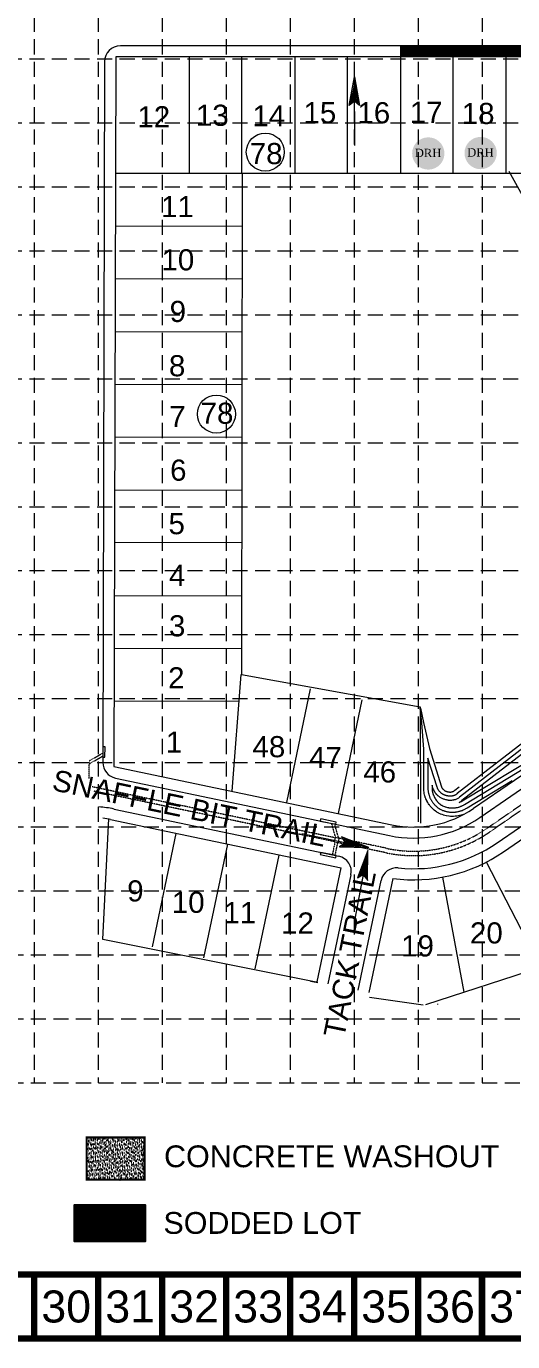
# Model space of a CAD drawing. Extents: x 33353 to 37237, y 80141 to 82571.
# Drawn here: x 35166 to 35627, y 80141 to 81387 of the extents above; entities that cross this region are included whole.
import ezdxf
from ezdxf.enums import TextEntityAlignment as Align

# ---------------------------------------------------------------- set-up
doc = ezdxf.new("R2010")
doc.units = 0
doc.header["$MEASUREMENT"] = 0
doc.linetypes.add('HIDDEN', pattern=[0.375, 0.25, -0.125])
doc.layers.get('0').update_dxf_attribs({"lineweight": 0})
for name, color, linetype, lineweight in [('10', 7, 'Continuous', 0), ('3', 7, 'Continuous', 0), ('EROSION BLANKET', 84, 'Continuous', 0), ('LAYO-10', 7, 'Continuous', 0), ('LAYO-13', 7, 'Continuous', 0), ('LAYO-32', 7, 'Continuous', 0), ('LAYO-33', 7, 'Continuous', 0), ('LAYO-49', 7, 'Continuous', 0), ('LAYO-50', 7, 'Continuous', 0), ('LAYO-55', 7, 'Continuous', 0), ('LAYOSHD-27', 7, 'Continuous', 0), ('TOPOSHD-27', 7, 'Continuous', 0), ('TOPOSHD-33', 7, 'Continuous', 0), ('TOPOSHD-43', 7, 'Continuous', 0), ('TOPOSHD-6', 7, 'Continuous', 0)]:
    doc.layers.add(name, color=color, linetype=linetype, lineweight=lineweight)
for name, color, linetype in [('BASE', 7, 'Continuous'), ('GRID', 254, 'HIDDEN'), ('LEGEND', 7, 'Continuous')]:
    doc.layers.add(name, color=color, linetype=linetype)
doc.styles.add('DRHorton', font='dutcheb.ttf')
doc.styles.add("L200'", font='ARIAL.TTF', dxfattribs={"height": 0.001969})
doc.styles.get("Standard").update_dxf_attribs({"font": 'ARIAL.TTF'})

msp = doc.modelspace()

# ---------------------------------------------------------------- hatches: boundary and pattern name
h = msp.add_hatch(color=1)
h.paths.add_polyline_path([(35562.2, 81266.7, 1), (35531.6, 81266.7, 1)])
h.paths.add_polyline_path([(35533.1, 81260.4), (35560.4, 81260.4), (35560.4, 81273.9), (35533.1, 81273.9)], flags=24)
h = msp.add_hatch(color=1)
h.paths.add_polyline_path([(35611.8, 81267.1, 1), (35581.2, 81267.1, 1)])
h.paths.add_polyline_path([(35582.7, 81260.8), (35610, 81260.8), (35610, 81274.3), (35582.7, 81274.3)], flags=24)
at = {"layer": 'BASE'}
h = msp.add_hatch(dxfattribs=at)
h.set_pattern_fill('AR-SAND', color=30, scale=1.598239, style=0)
h.set_pattern_definition([(37.5, (36575.832, 80174.8875), (-0.1006784, 3.079525), [0, -2.4293233, 0, -2.7170063, 0, -2.5971384]), (7.5, (36575.832, 80174.8875), (2.828526, 4.510464), [0, -1.310556, 0, -2.1895874, 0, -0.8390755]), (327.5, (36573.8662, 80174.8875), (4.977143, 0.0090445), [0, -0.7991195, 0, -2.87683, 0, -3.7558616]), (317.5, (36573.8662, 80174.8875), (4.804509, 1.402735), [0, -0.3995597, 0, -1.885922, 0, -2.1576226])])
h.paths.add_polyline_path([(35278.1, 80294.8), (35278.1, 80334.7), (35223.4, 80334.7), (35223.4, 80294.8)])
at = {"layer": 'LEGEND'}
h = msp.add_hatch(dxfattribs=at)
h.set_pattern_fill('ANSI31', color=2, scale=159.638836, style=0)
h.set_pattern_definition([(45, (35130.475, 80152.4), (-14.1102, 14.1102), [])])
h.paths.add_polyline_path([(35211.4, 80270.7), (35211.4, 80268.7), (35211.4, 80236.7), (35278.9, 80236.7), (35278.9, 80270.7)])
h = msp.add_hatch(dxfattribs=at)
h.set_pattern_fill('ANSI31', color=2, scale=7.981942, style=0)
h.set_pattern_definition([(45, (35130.4746, 80152.4008), (-0.7055106, 0.7055106), [])])
h.paths.add_polyline_path([(35211.4, 80270.7), (35211.4, 80268.7), (35211.4, 80236.7), (35278.9, 80236.7), (35278.9, 80270.7)])

# ---------------------------------------------------------------- linework, layer by layer
at = {"linetype": 'Continuous', "lineweight": 0}
for p, q in [((35370.5, 81248.2), (35369.9, 80773.4)), ((35369.9, 80773.4), (35539.3, 80742.6)), ((35539.3, 80742.6), (35539.6, 80632.4)), ((35238.5, 80522.4), (35244.2, 80636.8)), ((35442.4, 80481.5), (35238.5, 80522.4)), ((35435.3, 80482.7), (35442.4, 80481.5)), ((35542.2, 80460.2), (35491.1, 80467.3))]:
    msp.add_line(p, q, dxfattribs=at)
at = {"layer": '3', "color": 7, "linetype": 'Continuous', "lineweight": 0}
for p, q in [((35472.1, 81312), (35477.1, 81339.2)), ((35477.2, 81274.3), (35477.1, 81339.2)), ((35477.1, 81339.2), (35481.7, 81312)), ((35477.3, 81334.6), (35473.3, 81314.4)), ((35477.3, 81330.6), (35474.5, 81317)), ((35477.3, 81327), (35475.3, 81319.2)), ((35477.3, 81324.2), (35476.5, 81321.4)), ((35480.7, 81314.2), (35477.3, 81334.6)), ((35479.7, 81316.6), (35477.3, 81330.6)), ((35478.9, 81319), (35477.3, 81327)), ((35478.1, 81320.2), (35477.3, 81324.2)), ((35472.1, 81312), (35476.9, 81318.2)), ((35476.9, 81316.4), (35472.1, 81312)), ((35473.3, 81314.4), (35476.9, 81319.2)), ((35474.5, 81317), (35476.9, 81320)), ((35475.3, 81319.2), (35476.9, 81321)), ((35476.5, 81321.4), (35477.3, 81321.4)), ((35476.9, 81321), (35478.1, 81320.2)), ((35476.9, 81320), (35478.9, 81319)), ((35476.9, 81319.2), (35479.7, 81316.6)), ((35476.9, 81318.2), (35480.7, 81314.2)), ((35481.7, 81312), (35476.9, 81316.4)), ((35623.2, 81250.1), (35654.5, 81193.3)), ((35427, 80622.7), (35490.5, 80609.4)), ((35464.8, 80619.5), (35468.1, 80613.8)), ((35490.5, 80609.4), (35464.8, 80619.5)), ((35466.7, 80618), (35486, 80610.5)), ((35469.9, 80613.5), (35466.7, 80618)), ((35468.9, 80616.5), (35482.1, 80611.3)), ((35470.9, 80613.3), (35468.9, 80616.5)), ((35471.1, 80615.3), (35478.6, 80612.1)), ((35471.6, 80613.1), (35471.1, 80615.3)), ((35472.1, 80614.2), (35475.8, 80612.6)), ((35472.6, 80612.9), (35472.1, 80614.2)), ((35468.1, 80613.8), (35462.8, 80610.1)), ((35462.8, 80610.1), (35469.9, 80613.5)), ((35462.8, 80610.1), (35490.5, 80609.4)), ((35465.4, 80610.7), (35470.9, 80613.3)), ((35486, 80610.5), (35465.4, 80610.7)), ((35468.2, 80611.4), (35471.6, 80613.1)), ((35482.1, 80611.3), (35468.2, 80611.4)), ((35470.5, 80611.7), (35472.6, 80612.9)), ((35478.6, 80612.1), (35470.5, 80611.7)), ((35472.9, 80612.4), (35473.1, 80613.2)), ((35475.8, 80612.6), (35472.9, 80612.4)), ((35477.5, 80542), (35489.7, 80605.7)), ((35489.6, 80606.6), (35479.9, 80580.8)), ((35489.4, 80579), (35489.6, 80606.6)), ((35481.5, 80581.9), (35488.6, 80601.3)), ((35482.9, 80584), (35487.9, 80597.3)), ((35484.1, 80586.2), (35487.2, 80593.8)), ((35485.2, 80587.3), (35486.7, 80591)), ((35486.7, 80591), (35487, 80588.1)), ((35487.2, 80593.8), (35487.7, 80585.8)), ((35487.9, 80597.3), (35488.1, 80583.4)), ((35488.6, 80601.3), (35488.8, 80580.7)), ((35479.9, 80580.8), (35485.5, 80584.2)), ((35486, 80585.1), (35481.5, 80581.9)), ((35486.1, 80586.1), (35482.9, 80584)), ((35486.3, 80586.8), (35484.1, 80586.2)), ((35486.5, 80587.8), (35485.2, 80587.3)), ((35485.6, 80583.3), (35489.5, 80578.1)), ((35489.5, 80578.1), (35486, 80585.1)), ((35488.8, 80580.7), (35486.1, 80586.1)), ((35487, 80588.1), (35486.2, 80588.3)), ((35488.1, 80583.4), (35486.3, 80586.8)), ((35487.7, 80585.8), (35486.5, 80587.8))]:
    msp.add_line(p, q, dxfattribs=at)
at = {"layer": 'BASE', "const_width": 6.06}
for points in [[(33355.7, 80144.4), (37234, 80144.4), (37234, 82568.3), (33355.7, 82568.3)], [(33416.3, 80205), (37173.4, 80205), (37173.4, 82507.7), (33416.3, 82507.7)]]:
    msp.add_lwpolyline(points, close=True, dxfattribs=at)
at = {"layer": 'BASE', "color": 30, "const_width": 2}
msp.add_lwpolyline([(35223.4, 80294.8), (35278.1, 80294.8), (35278.1, 80334.7), (35223.4, 80334.7)], close=True, dxfattribs=at)
at = {"layer": 'BASE', "const_width": 6.06}
for points in [[(35173.6, 80144.4), (35173.6, 80205)], [(35234.2, 80144.4), (35234.2, 80205)], [(35294.8, 80144.4), (35294.8, 80205)], [(35355.4, 80144.4), (35355.4, 80205)], [(35416, 80144.4), (35416, 80205)], [(35476.6, 80144.4), (35476.6, 80205)], [(35537.2, 80144.4), (35537.2, 80205)], [(35597.8, 80144.4), (35597.8, 80205)]]:
    msp.add_lwpolyline(points, dxfattribs=at)
at = {"layer": 'EROSION BLANKET', "linetype": 'Continuous', "lineweight": 0}
msp.add_line((35787.4, 81363.7), (35520.4, 81363.7), dxfattribs=at)
at = {"layer": 'EROSION BLANKET', "linetype": 'Continuous', "lineweight": 0, "const_width": 10, "flags": 128}
msp.add_lwpolyline([(35520.1, 81363.7), (35787.9, 81363.1), (35792.1, 81363.4), (35794.4, 81361.4), (35802, 81357.7), (35807.1, 81355.2), (35814.7, 81353.6), (35824, 81353.2), (35830.7, 81354.2), (35838.6, 81356.6), (35846.1, 81360.8), (35851.5, 81365), (35856.1, 81369.7), (35860.5, 81376.3), (35864.1, 81382.7), (35864.5, 81385.7)], dxfattribs=at)
at = {"layer": 'GRID', "linetype": 'HIDDEN', "lineweight": 15, "ltscale": 57}
for p, q in [((35173.6, 82507.7), (35173.6, 80386.5)), ((35234.2, 82507.7), (35234.2, 80386.5)), ((35294.8, 82507.7), (35294.8, 80386.5)), ((35355.4, 82507.7), (35355.4, 80386.5)), ((35416, 82507.7), (35416, 80386.5)), ((35476.6, 82507.7), (35476.6, 80386.5)), ((35537.2, 82507.7), (35537.2, 80386.5)), ((35597.8, 82507.7), (35597.8, 80386.5)), ((33416.3, 81356.4), (37173.4, 81356.4)), ((33416.3, 81295.8), (37173.4, 81295.8)), ((33416.3, 81235.2), (37173.4, 81235.2)), ((33416.3, 81174.6), (37173.4, 81174.6)), ((33416.3, 81114), (37173.4, 81114)), ((33416.3, 81053.4), (37173.4, 81053.4)), ((33416.3, 80992.8), (37173.4, 80992.8)), ((33416.3, 80932.2), (37173.4, 80932.2)), ((33416.3, 80871.6), (37173.4, 80871.6)), ((33416.3, 80811), (37173.4, 80811)), ((33416.3, 80750.4), (37173.4, 80750.4)), ((33416.3, 80689.8), (37173.4, 80689.8)), ((33417.7, 80628.9), (37174.7, 80628.9)), ((33417.7, 80568.3), (37174.7, 80568.3)), ((33417.7, 80507.7), (37174.7, 80507.7)), ((33417.7, 80447.1), (37174.7, 80447.1)), ((33417.7, 80386.5), (37174.7, 80386.5))]:
    msp.add_line(p, q, dxfattribs=at)
at = {"layer": 'LAYO-13', "color": 7, "linetype": 'Continuous', "lineweight": 0}
msp.add_circle((35392.5, 81268), 18, dxfattribs=at)
at = {"layer": 'LAYO-32', "color": 7, "linetype": 'Continuous', "lineweight": 0}
for p, q in [((35390.4, 81358.2), (35370.4, 81358.2)), ((35791.4, 81358.2), (35390.4, 81358.2))]:
    msp.add_line(p, q, dxfattribs=at)
at = {"layer": 'LAYO-33', "color": 7, "linetype": 'Continuous', "lineweight": 0}
for p, q in [((35370.2, 81248.2), (35370.4, 81358.2)), ((35420.5, 81358.2), (35420.5, 81248.2)), ((35470.5, 81248.2), (35470.5, 81358.2)), ((35520.5, 81358.2), (35520.5, 81248.2)), ((35570.5, 81248.2), (35570.5, 81358.2)), ((35620.5, 81358.2), (35620.5, 81248.2)), ((35370.2, 81248.2), (35896.4, 81248.2))]:
    msp.add_line(p, q, dxfattribs=at)
at = {"layer": 'LAYO-49', "color": 7, "linetype": 'Continuous', "lineweight": 0}
for p, q in [((35250.8, 81358.2), (35249.1, 80686)), ((35370.4, 81358.2), (35250.8, 81358.2)), ((35589.7, 80646.5), (35736.9, 80747.8)), ((35618.1, 80605.3), (35765.2, 80706.6)), ((35249.1, 80686), (35512.5, 80631)), ((35246, 80635.8), (35464.3, 80590)), ((35441.8, 80482.3), (35464.3, 80590))]:
    msp.add_line(p, q, dxfattribs=at)
for centre, radius, start, end in [((35533, 80728.8), 100, 258.1539, 304.5578), ((35225.5, 80537.9), 100, 78.1539, 82.4948), ((35533, 80728.8), 150, 262.4715, 304.5578)]:
    msp.add_arc(centre, radius, start, end, dxfattribs=at)
at = {"layer": 'LAYO-50', "color": 7, "linetype": 'Continuous', "lineweight": 0}
for p, q in [((35320.4, 81358.2), (35320.4, 81248.2)), ((35250.5, 81248.2), (35370.2, 81248.2)), ((35250.4, 81198.2), (35370.3, 81197.9)), ((35250.3, 81148.2), (35370.2, 81147.9)), ((35250.1, 81098.2), (35370.2, 81097.9)), ((35250, 81048.2), (35370.1, 81047.9)), ((35249.9, 80998.2), (35370, 80997.9)), ((35249.8, 80948.2), (35369.9, 80947.9)), ((35369.9, 80897.9), (35249.6, 80898.2)), ((35249.5, 80848.2), (35369.8, 80847.9)), ((35249.4, 80798.2), (35369.7, 80797.9)), ((35361.1, 80662.7), (35369.7, 80773.3)), ((35435.1, 80759.6), (35412.5, 80651.9)), ((35249.3, 80748.2), (35367.7, 80747.9)), ((35484, 80749.3), (35461.4, 80641.7)), ((35307.7, 80622.8), (35285.2, 80515.2)), ((35356.7, 80612.6), (35334.1, 80504.9)), ((35383, 80494.6), (35405.6, 80602.3)), ((35653.5, 80496.1), (35602, 80595.6)), ((35513.4, 80580.1), (35490.7, 80472.1)), ((35560.4, 80581.4), (35580.6, 80472.5)), ((35544.5, 80460.8), (35653.5, 80496.1))]:
    msp.add_line(p, q, dxfattribs=at)
at = {"layer": 'LAYO-55', "color": 7, "linetype": 'Continuous', "lineweight": 0}
msp.add_circle((35346.2, 81019.9), 18, dxfattribs=at)
at = {"layer": 'LAYOSHD-27', "color": 7, "linetype": 'Continuous', "lineweight": 0}
msp.add_line((35788.4, 81368.7), (35370.4, 81368.7), dxfattribs=at)
at = {"layer": 'LEGEND', "color": 2}
msp.add_lwpolyline([(35211.4, 80268.7), (35211.4, 80236.7), (35278.9, 80236.7), (35278.9, 80270.7), (35211.4, 80270.7)], close=True, dxfattribs=at)
at = {"layer": 'TOPOSHD-27', "color": 7, "linetype": 'Continuous', "lineweight": 0}
for p, q in [((35370.4, 81368.7), (35255.3, 81368.7)), ((35240.3, 81353.7), (35238.6, 80689.9)), ((35595.7, 80637.8), (35742.8, 80739.2)), ((35612.1, 80613.9), (35759.3, 80715.3)), ((35250.5, 80675.2), (35510.3, 80620.7)), ((35249.3, 80645.8), (35462.1, 80601.2)), ((35452, 80480.2), (35473.7, 80583.4)), ((35480.4, 80474.2), (35502.2, 80578.3))]:
    msp.add_line(p, q, dxfattribs=at)
for centre, radius, start, end in [((35255.3, 81353.7), 15, 90, 179.8581), ((35253.6, 80689.9), 15, 179.8581, 258.1539), ((35226.7, 80538.2), 110, 78.1539, 85.7497), ((35533, 80728.8), 110.5, 258.1539, 304.5578), ((35533, 80728.8), 139.5, 264.0208, 304.5578), ((35459, 80586.5), 15, 348.1539, 78.1539), ((35516.9, 80575.2), 15, 84.0208, 168.1539)]:
    msp.add_arc(centre, radius, start, end, dxfattribs=at)
at = {"layer": 'TOPOSHD-33', "color": 7, "linetype": 'HIDDEN', "lineweight": 0}
for p, q in [((35762.6, 80737.8), (35602.7, 80627.6)), ((35765, 80734.3), (35605.1, 80624.1)), ((35225.8, 80691.5), (35238.6, 80698.8)), ((35225.8, 80688.6), (35238.6, 80696)), ((35225.8, 80674.7), (35225.8, 80688.6)), ((35458.6, 80618.6), (35228.4, 80666.9)), ((35457.8, 80615), (35229.8, 80662.8)), ((35459.2, 80618.6), (35455.4, 80632.2)), ((35462, 80618.1), (35458.2, 80631.6)), ((35458.5, 80614.7), (35456, 80602.5)), ((35461, 80614.2), (35458.4, 80601.9)), ((35507.8, 80608.6), (35462.6, 80618.1)), ((35506.9, 80604.4), (35461.7, 80613.9))]:
    msp.add_line(p, q, dxfattribs=at)
for radius in [122.9, 127.1]:
    msp.add_arc((35533, 80728.8), radius, 258.1539, 304.5578, dxfattribs=at)
at = {"layer": 'TOPOSHD-43', "color": 7, "linetype": 'Continuous', "lineweight": 0}
for p, q in [((35238.7, 80704.9), (35238.6, 80694.9)), ((35240.7, 80704.9), (35238.7, 80704.9)), ((35240.6, 80694.9), (35240.7, 80704.9)), ((35238.6, 80694.9), (35240.6, 80694.9)), ((35445, 80636.4), (35444.6, 80634.5)), ((35444.6, 80634.5), (35459.3, 80631.4)), ((35459.7, 80633.4), (35445, 80636.4)), ((35459.3, 80631.4), (35459.7, 80633.4)), ((35458.6, 80618.8), (35457.8, 80614.8)), ((35457.8, 80614.8), (35461.7, 80614)), ((35462.5, 80617.9), (35458.6, 80618.8)), ((35461.7, 80614), (35462.5, 80617.9)), ((35445, 80604.8), (35444.6, 80602.8)), ((35444.6, 80602.8), (35459.2, 80599.7)), ((35459.6, 80601.7), (35445, 80604.8)), ((35459.2, 80599.7), (35459.6, 80601.7))]:
    msp.add_line(p, q, dxfattribs=at)
at = {"layer": 'TOPOSHD-6', "color": 43, "linetype": 'Continuous', "lineweight": 0}
for p, q in [((35734, 80779.3), (35576.6, 80657.1)), ((35736.3, 80776.1), (35578.8, 80653.8)), ((35579, 80653.5), (35749.4, 80756.9)), ((35539.2, 80741.9), (35539.2, 80742.1)), ((35539.2, 80742.1), (35539.3, 80741.9)), ((35539.3, 80741.3), (35539.2, 80741.9)), ((35539.2, 80741.9), (35539.2, 80741.9)), ((35539.3, 80741.9), (35539.3, 80741.9)), ((35539.3, 80741.9), (35539.4, 80741.3)), ((35540.7, 80727.5), (35539.3, 80741.3)), ((35539.4, 80741.3), (35539.4, 80741.3)), ((35539.4, 80741.3), (35542.3, 80727.7)), ((35681.1, 80743.3), (35574.3, 80660.4)), ((35542.6, 80702.5), (35540.7, 80727.5)), ((35542.3, 80727.7), (35547.9, 80703.3)), ((35581.3, 80650.2), (35698, 80721)), ((35542.6, 80664.4), (35542.6, 80702.5)), ((35547.9, 80703.3), (35559.3, 80667)), ((35555.3, 80666.4), (35546.6, 80694.1)), ((35546.6, 80694.1), (35546.6, 80665)), ((35542.6, 80664.2), (35542.6, 80664.4)), ((35542.7, 80663.2), (35542.6, 80664.2)), ((35546.6, 80665), (35546.6, 80664.4)), ((35546.6, 80664.4), (35546.6, 80664)), ((35551.3, 80665.8), (35550.5, 80668.4)), ((35550.5, 80668.4), (35550.5, 80665.7)), ((35550.5, 80665.7), (35550.5, 80665)), ((35550.5, 80665), (35550.5, 80664.8)), ((35550.5, 80664.8), (35550.6, 80664.5)), ((35550.6, 80664.5), (35550.6, 80663.9)), ((35551.6, 80665.2), (35551.3, 80665.8)), ((35551.6, 80665), (35551.6, 80665.2)), ((35551.8, 80664.4), (35551.6, 80665)), ((35551.9, 80664.2), (35551.8, 80664.4)), ((35552.1, 80663.9), (35551.9, 80664.2)), ((35555.5, 80665.9), (35555.3, 80666.4)), ((35555.7, 80665.4), (35555.5, 80665.9)), ((35555.7, 80665.3), (35555.7, 80665.4)), ((35555.9, 80664.9), (35555.7, 80665.3)), ((35556, 80664.7), (35555.9, 80664.9)), ((35556.3, 80664.3), (35556, 80664.7)), ((35556.3, 80664.2), (35556.3, 80664.3)), ((35556.6, 80663.8), (35556.3, 80664.2)), ((35559.3, 80667), (35559.3, 80666.9)), ((35559.3, 80666.9), (35559.3, 80666.8)), ((35559.3, 80666.8), (35559.5, 80666.5)), ((35559.5, 80666.5), (35559.5, 80666.4)), ((35559.5, 80666.4), (35559.7, 80666.1)), ((35559.7, 80666.1), (35559.8, 80666)), ((35559.8, 80666), (35560, 80665.7)), ((35560, 80665.7), (35560, 80665.6)), ((35560, 80665.6), (35560.2, 80665.3)), ((35560.2, 80665.3), (35560.3, 80665.2)), ((35560.3, 80665.2), (35560.3, 80665.2)), ((35560.3, 80665.2), (35560.6, 80664.9)), ((35560.6, 80664.9), (35560.6, 80664.8)), ((35560.6, 80664.8), (35560.9, 80664.6)), ((35560.9, 80664.6), (35560.9, 80664.5)), ((35560.9, 80664.5), (35561.2, 80664.3)), ((35561.2, 80664.3), (35561.2, 80664.2)), ((35561.2, 80664.2), (35561.5, 80664)), ((35561.5, 80664), (35561.6, 80663.9)), ((35572, 80663.6), (35576.3, 80667)), ((35583.6, 80646.9), (35626.4, 80672.9)), ((35542.7, 80663), (35542.7, 80663.2)), ((35542.9, 80661.9), (35542.7, 80663)), ((35542.9, 80661.7), (35542.9, 80661.9)), ((35543.1, 80660.6), (35542.9, 80661.7)), ((35543.1, 80660.4), (35543.1, 80660.6)), ((35543.4, 80659.3), (35543.1, 80660.4)), ((35543.4, 80659.2), (35543.4, 80659.3)), ((35543.7, 80658.1), (35543.4, 80659.2)), ((35543.8, 80657.9), (35543.7, 80658.1)), ((35544.1, 80656.8), (35543.8, 80657.9)), ((35544.2, 80656.7), (35544.1, 80656.8)), ((35544.6, 80655.6), (35544.2, 80656.7)), ((35544.6, 80655.5), (35544.6, 80655.6)), ((35545.1, 80654.4), (35544.6, 80655.5)), ((35545.2, 80654.2), (35545.1, 80654.4)), ((35545.7, 80653.2), (35545.2, 80654.2)), ((35545.8, 80653.1), (35545.7, 80653.2)), ((35546.4, 80652), (35545.8, 80653.1)), ((35546.4, 80651.9), (35546.4, 80652)), ((35547.1, 80650.9), (35546.4, 80651.9)), ((35546.6, 80664), (35546.7, 80663.3)), ((35546.7, 80663.3), (35546.7, 80662.9)), ((35546.7, 80662.9), (35546.8, 80662.2)), ((35546.8, 80662.2), (35546.9, 80661.8)), ((35546.9, 80661.8), (35547, 80661.2)), ((35547, 80661.2), (35547.1, 80660.7)), ((35547.1, 80660.7), (35547.3, 80660.1)), ((35547.3, 80660.1), (35547.4, 80659.6)), ((35547.4, 80659.6), (35547.6, 80659)), ((35547.6, 80659), (35547.7, 80658.5)), ((35547.7, 80658.5), (35547.9, 80658)), ((35547.9, 80658), (35548.1, 80657.5)), ((35548.1, 80657.5), (35548.3, 80656.9)), ((35548.3, 80656.9), (35548.5, 80656.4)), ((35548.5, 80656.4), (35548.8, 80655.9)), ((35548.8, 80655.9), (35549, 80655.4)), ((35549, 80655.4), (35549.3, 80654.9)), ((35549.3, 80654.9), (35549.6, 80654.4)), ((35549.6, 80654.4), (35549.9, 80653.9)), ((35549.9, 80653.9), (35550.2, 80653.4)), ((35550.2, 80653.4), (35550.5, 80652.9)), ((35550.5, 80652.9), (35550.8, 80652.4)), ((35550.6, 80663.9), (35550.7, 80663.5)), ((35550.7, 80663.5), (35550.7, 80662.9)), ((35550.7, 80662.9), (35550.8, 80662.5)), ((35550.8, 80662.5), (35550.9, 80662)), ((35550.8, 80652.4), (35551.1, 80652)), ((35550.9, 80662), (35551, 80661.6)), ((35551, 80661.6), (35551.1, 80661.1)), ((35551.1, 80661.1), (35551.3, 80660.6)), ((35551.1, 80652), (35551.5, 80651.5)), ((35551.3, 80660.6), (35551.3, 80660.2)), ((35551.3, 80660.2), (35551.4, 80659.9)), ((35551.4, 80659.9), (35551.6, 80659.4)), ((35551.6, 80659.4), (35551.7, 80659.1)), ((35551.7, 80659.1), (35552, 80658.5)), ((35552, 80658.5), (35552.1, 80658.3)), ((35552.3, 80663.4), (35552.1, 80663.9)), ((35552.1, 80658.3), (35552.4, 80657.6)), ((35552.5, 80663.1), (35552.3, 80663.4)), ((35552.4, 80657.6), (35552.8, 80656.9)), ((35552.7, 80662.7), (35552.5, 80663.1)), ((35552.9, 80662.3), (35552.7, 80662.7)), ((35552.8, 80656.9), (35552.8, 80656.8)), ((35552.8, 80656.8), (35552.9, 80656.7)), ((35553.1, 80662), (35552.9, 80662.3)), ((35552.9, 80656.7), (35553.3, 80655.9)), ((35553.3, 80661.6), (35553.1, 80662)), ((35553.5, 80661.3), (35553.3, 80661.6)), ((35553.3, 80655.9), (35553.8, 80655.1)), ((35553.7, 80661), (35553.5, 80661.3)), ((35554, 80660.6), (35553.7, 80661)), ((35553.8, 80655.1), (35553.8, 80655.1)), ((35553.8, 80655.1), (35554.4, 80654.3)), ((35554.4, 80660.2), (35554, 80660.6)), ((35554.5, 80660), (35554.4, 80660.2)), ((35554.4, 80654.3), (35554.4, 80654.3)), ((35554.4, 80654.3), (35555, 80653.6)), ((35554.9, 80659.5), (35554.5, 80660)), ((35555.1, 80659.4), (35554.9, 80659.5)), ((35555, 80653.6), (35555.1, 80653.3)), ((35555.2, 80659.3), (35555.1, 80659.4)), ((35555.1, 80653.3), (35555.2, 80653.3)), ((35555.6, 80658.8), (35555.2, 80659.3)), ((35555.2, 80653.3), (35555.6, 80652.8)), ((35556.2, 80658.3), (35555.6, 80658.8)), ((35555.6, 80652.8), (35555.6, 80652.8)), ((35555.6, 80652.8), (35555.6, 80652.8)), ((35555.6, 80652.8), (35556.3, 80652.1)), ((35556.7, 80657.8), (35556.2, 80658.3)), ((35556.2, 80658.3), (35556.2, 80658.3)), ((35556.2, 80658.3), (35556.2, 80658.3)), ((35556.3, 80652.1), (35556.3, 80652.1)), ((35556.3, 80652.1), (35557, 80651.4)), ((35556.7, 80663.6), (35556.6, 80663.8)), ((35556.9, 80663.2), (35556.7, 80663.6)), ((35556.8, 80657.8), (35556.7, 80657.8)), ((35557.4, 80657.3), (35556.8, 80657.8)), ((35557.2, 80662.9), (35556.9, 80663.2)), ((35557.3, 80662.7), (35557.2, 80662.9)), ((35557.6, 80662.4), (35557.3, 80662.7)), ((35558, 80656.9), (35557.4, 80657.3)), ((35557.4, 80657.3), (35557.4, 80657.3)), ((35557.7, 80662.3), (35557.6, 80662.4)), ((35558, 80661.9), (35557.7, 80662.3)), ((35558.1, 80661.8), (35558, 80661.9)), ((35558.2, 80656.8), (35558, 80656.9)), ((35558.4, 80661.5), (35558.1, 80661.8)), ((35558.3, 80656.8), (35558.2, 80656.8)), ((35558.7, 80656.5), (35558.3, 80656.8)), ((35558.6, 80661.4), (35558.4, 80661.5)), ((35558.9, 80661.1), (35558.6, 80661.4)), ((35559.3, 80656.1), (35558.7, 80656.5)), ((35558.7, 80656.5), (35558.7, 80656.5)), ((35559, 80661), (35558.9, 80661.1)), ((35559.3, 80660.7), (35559, 80661)), ((35559.5, 80660.6), (35559.3, 80660.7)), ((35559.4, 80656.1), (35559.3, 80656.1)), ((35560, 80655.8), (35559.4, 80656.1)), ((35559.8, 80660.4), (35559.5, 80660.6)), ((35560, 80660.3), (35559.8, 80660.4)), ((35560.3, 80660), (35560, 80660.3)), ((35560.7, 80655.5), (35560, 80655.8)), ((35560, 80655.8), (35560, 80655.8)), ((35560.4, 80660), (35560.3, 80660)), ((35560.6, 80659.9), (35560.4, 80660)), ((35560.8, 80659.8), (35560.6, 80659.9)), ((35561.3, 80655.3), (35560.7, 80655.5)), ((35560.7, 80655.5), (35560.7, 80655.5)), ((35561, 80659.7), (35560.8, 80659.8)), ((35561.3, 80659.5), (35561, 80659.7)), ((35561.5, 80659.4), (35561.3, 80659.5)), ((35561.4, 80655.3), (35561.3, 80655.3)), ((35562, 80655.1), (35561.4, 80655.3)), ((35561.8, 80659.2), (35561.5, 80659.4)), ((35561.6, 80663.9), (35561.8, 80663.7)), ((35561.8, 80663.7), (35561.9, 80663.7)), ((35561.9, 80659.2), (35561.8, 80659.2)), ((35561.9, 80663.7), (35562.2, 80663.5)), ((35562.2, 80659.1), (35561.9, 80659.2)), ((35562.7, 80654.8), (35562, 80655.1)), ((35562, 80655.1), (35562, 80655.1)), ((35562.2, 80663.5), (35562.2, 80663.4)), ((35562.2, 80663.4), (35562.5, 80663.2)), ((35562.3, 80659), (35562.2, 80659.1)), ((35562.7, 80658.9), (35562.3, 80659)), ((35562.5, 80663.2), (35562.6, 80663.2)), ((35562.6, 80663.2), (35562.6, 80663.2)), ((35562.6, 80663.2), (35562.9, 80663)), ((35562.9, 80658.9), (35562.7, 80658.9)), ((35563.4, 80654.6), (35562.7, 80654.8)), ((35562.7, 80654.8), (35562.7, 80654.8)), ((35562.9, 80663), (35562.9, 80663)), ((35562.9, 80663), (35563.2, 80662.9)), ((35563.2, 80658.7), (35562.9, 80658.9)), ((35563.2, 80662.9), (35563.3, 80662.8)), ((35563.4, 80658.7), (35563.2, 80658.7)), ((35563.3, 80662.8), (35563.6, 80662.7)), ((35563.7, 80658.6), (35563.4, 80658.7)), ((35563.5, 80654.6), (35563.4, 80654.6)), ((35563.4, 80654.6), (35563.4, 80654.6)), ((35564.1, 80654.4), (35563.5, 80654.6)), ((35563.6, 80662.7), (35563.7, 80662.7)), ((35563.7, 80662.7), (35563.8, 80662.6)), ((35563.9, 80658.5), (35563.7, 80658.6)), ((35563.8, 80662.6), (35563.8, 80662.6)), ((35563.8, 80662.6), (35564, 80662.5)), ((35564.3, 80658.4), (35563.9, 80658.5)), ((35564, 80662.5), (35564.1, 80662.5)), ((35564.1, 80662.5), (35564.4, 80662.4)), ((35564.2, 80654.4), (35564.1, 80654.4)), ((35564.8, 80654.2), (35564.2, 80654.4)), ((35564.4, 80658.4), (35564.3, 80658.4)), ((35564.4, 80662.4), (35564.4, 80662.4)), ((35564.4, 80662.4), (35564.7, 80662.3)), ((35564.8, 80658.3), (35564.4, 80658.4)), ((35564.7, 80662.3), (35564.8, 80662.3)), ((35564.8, 80662.3), (35565.1, 80662.3)), ((35565.1, 80658.3), (35564.8, 80658.3)), ((35564.9, 80654.2), (35564.8, 80654.2)), ((35565.5, 80654.1), (35564.9, 80654.2)), ((35565.1, 80662.3), (35565.2, 80662.2)), ((35565.3, 80658.2), (35565.1, 80658.3)), ((35565.2, 80662.2), (35565.5, 80662.2)), ((35565.6, 80658.1), (35565.3, 80658.2)), ((35565.5, 80662.2), (35566.1, 80662.1)), ((35565.6, 80654.1), (35565.5, 80654.1)), ((35565.8, 80658.1), (35565.6, 80658.1)), ((35566.2, 80654), (35565.6, 80654.1)), ((35566.1, 80658), (35565.8, 80658.1)), ((35566.1, 80662.1), (35566.1, 80662.1)), ((35566.1, 80662.1), (35566.4, 80662)), ((35566.3, 80658), (35566.1, 80658)), ((35566.3, 80654), (35566.2, 80654)), ((35566.6, 80658), (35566.3, 80658)), ((35566.9, 80654), (35566.3, 80654)), ((35566.4, 80662), (35566.4, 80662)), ((35566.4, 80662), (35566.7, 80662)), ((35566.8, 80658), (35566.6, 80658)), ((35566.7, 80662), (35566.7, 80662)), ((35566.7, 80662), (35567, 80661.9)), ((35567.2, 80657.9), (35566.8, 80658)), ((35567, 80654), (35566.9, 80654)), ((35567, 80661.9), (35567.1, 80661.9)), ((35567.6, 80654), (35567, 80654)), ((35567.1, 80661.9), (35567.3, 80661.9)), ((35567.3, 80657.9), (35567.2, 80657.9)), ((35567.3, 80661.9), (35567.4, 80661.9)), ((35567.7, 80657.9), (35567.3, 80657.9)), ((35567.4, 80661.9), (35567.7, 80661.9)), ((35567.7, 80654), (35567.6, 80654)), ((35567.7, 80661.9), (35567.7, 80661.9)), ((35567.7, 80661.9), (35568, 80661.9)), ((35567.8, 80657.9), (35567.7, 80657.9)), ((35568.3, 80654), (35567.7, 80654)), ((35568.2, 80657.9), (35567.8, 80657.9)), ((35568, 80661.9), (35568, 80661.9)), ((35568, 80661.9), (35568.3, 80661.9)), ((35568.3, 80658), (35568.2, 80657.9)), ((35568.3, 80661.9), (35568.6, 80662)), ((35568.3, 80661.9), (35568.3, 80661.9)), ((35568.7, 80658), (35568.3, 80658)), ((35568.4, 80654), (35568.3, 80654)), ((35569, 80654), (35568.4, 80654)), ((35568.6, 80662), (35568.7, 80662)), ((35568.7, 80662), (35568.9, 80662)), ((35568.8, 80658), (35568.7, 80658)), ((35569.2, 80658), (35568.8, 80658)), ((35568.9, 80662), (35569, 80662)), ((35569, 80662), (35569.2, 80662.1)), ((35569.7, 80654.1), (35569, 80654)), ((35569, 80654), (35569, 80654)), ((35569.2, 80662.1), (35569.3, 80662.1)), ((35569.3, 80658.1), (35569.2, 80658)), ((35569.3, 80662.1), (35569.5, 80662.2)), ((35569.7, 80658.1), (35569.3, 80658.1)), ((35569.5, 80662.2), (35569.6, 80662.2)), ((35569.6, 80662.2), (35569.8, 80662.3)), ((35569.8, 80658.2), (35569.7, 80658.1)), ((35570.4, 80654.2), (35569.7, 80654.1)), ((35569.7, 80654.1), (35569.7, 80654.1)), ((35569.8, 80662.3), (35569.9, 80662.3)), ((35570.2, 80658.2), (35569.8, 80658.2)), ((35569.9, 80662.3), (35570.1, 80662.4)), ((35570.1, 80662.4), (35570.4, 80662.5)), ((35570.1, 80662.4), (35570.1, 80662.4)), ((35570.3, 80658.3), (35570.2, 80658.2)), ((35570.6, 80658.4), (35570.3, 80658.3)), ((35570.4, 80662.5), (35570.6, 80662.6)), ((35570.4, 80662.5), (35570.4, 80662.5)), ((35571, 80654.3), (35570.4, 80654.2)), ((35570.4, 80654.2), (35570.4, 80654.2)), ((35570.6, 80662.6), (35570.7, 80662.6)), ((35570.8, 80658.4), (35570.6, 80658.4)), ((35570.7, 80662.6), (35570.9, 80662.8)), ((35571.1, 80658.5), (35570.8, 80658.4)), ((35570.9, 80662.8), (35571.2, 80662.9)), ((35570.9, 80662.8), (35570.9, 80662.8)), ((35571.1, 80654.4), (35571, 80654.3)), ((35571.3, 80658.6), (35571.1, 80658.5)), ((35571.7, 80654.5), (35571.1, 80654.4)), ((35571.2, 80662.9), (35571.4, 80663.1)), ((35571.2, 80662.9), (35571.2, 80662.9)), ((35571.6, 80658.7), (35571.3, 80658.6)), ((35571.4, 80663.1), (35571.6, 80663.3)), ((35571.4, 80663.1), (35571.4, 80663.1)), ((35571.6, 80663.3), (35571.8, 80663.5)), ((35571.6, 80663.3), (35571.6, 80663.3)), ((35571.7, 80658.7), (35571.6, 80658.7)), ((35572, 80658.9), (35571.7, 80658.7)), ((35571.8, 80654.5), (35571.7, 80654.5)), ((35571.8, 80663.5), (35572, 80663.6)), ((35572.4, 80654.7), (35571.8, 80654.5)), ((35572.2, 80658.9), (35572, 80658.9)), ((35572.5, 80659.1), (35572.2, 80658.9)), ((35573, 80655), (35572.4, 80654.7)), ((35572.4, 80654.7), (35572.4, 80654.7)), ((35572.6, 80659.2), (35572.5, 80659.1)), ((35572.9, 80659.3), (35572.6, 80659.2)), ((35573, 80659.4), (35572.9, 80659.3)), ((35573.3, 80659.6), (35573, 80659.4)), ((35573.6, 80655.2), (35573, 80655)), ((35573, 80655), (35573, 80655)), ((35573.4, 80659.7), (35573.3, 80659.6)), ((35573.7, 80659.8), (35573.4, 80659.7)), ((35573.7, 80655.3), (35573.6, 80655.2)), ((35573.8, 80659.9), (35573.7, 80659.8)), ((35574.2, 80655.5), (35573.7, 80655.3)), ((35574.1, 80660.1), (35573.8, 80659.9)), ((35574.2, 80660.2), (35574.1, 80660.1)), ((35574.3, 80660.4), (35574.2, 80660.2)), ((35574.3, 80655.6), (35574.2, 80655.5)), ((35574.8, 80655.9), (35574.3, 80655.6)), ((35574.9, 80655.9), (35574.8, 80655.9)), ((35575.4, 80656.2), (35574.9, 80655.9)), ((35575.9, 80656.6), (35575.4, 80656.2)), ((35575.4, 80656.2), (35575.4, 80656.2)), ((35576, 80656.6), (35575.9, 80656.6)), ((35576.5, 80657), (35576, 80656.6)), ((35576.7, 80652.3), (35576.2, 80652.1)), ((35576.2, 80652.1), (35576.7, 80652.3)), ((35576.6, 80657.1), (35576.5, 80657)), ((35576.5, 80657), (35576.5, 80657)), ((35577.4, 80652.8), (35576.7, 80652.3)), ((35576.7, 80652.3), (35577.5, 80652.6)), ((35576.7, 80652.3), (35576.7, 80652.3)), ((35576.7, 80652.3), (35576.7, 80652.3)), ((35578.1, 80653.2), (35577.4, 80652.8)), ((35577.5, 80652.6), (35578.3, 80653)), ((35577.5, 80652.6), (35577.5, 80652.6)), ((35577.5, 80652.6), (35577.5, 80652.6)), ((35578.2, 80653.3), (35578.1, 80653.2)), ((35578.1, 80653.2), (35578.1, 80653.2)), ((35578.8, 80653.8), (35578.2, 80653.3)), ((35578.3, 80653), (35579, 80653.4)), ((35579, 80653.4), (35579, 80653.5)), ((35547.1, 80650.8), (35547.1, 80650.9)), ((35547.8, 80649.8), (35547.1, 80650.8)), ((35547.9, 80649.7), (35547.8, 80649.8)), ((35548.7, 80648.7), (35547.9, 80649.7)), ((35548.8, 80648.6), (35548.7, 80648.7)), ((35548.8, 80648.5), (35548.8, 80648.6)), ((35549.6, 80647.6), (35548.8, 80648.5)), ((35549.6, 80647.5), (35549.6, 80647.6)), ((35549.9, 80647.2), (35549.6, 80647.5)), ((35550.5, 80646.6), (35549.9, 80647.2)), ((35550.6, 80646.5), (35550.5, 80646.6)), ((35551.5, 80645.7), (35550.6, 80646.5)), ((35551.5, 80651.5), (35551.9, 80651.1)), ((35551.6, 80645.6), (35551.5, 80645.7)), ((35552.5, 80644.8), (35551.6, 80645.6)), ((35551.9, 80651.1), (35552, 80650.9)), ((35552, 80650.9), (35552.4, 80650.5)), ((35552.4, 80650.5), (35552.6, 80650.2)), ((35552.6, 80644.7), (35552.5, 80644.8)), ((35552.6, 80650.2), (35552.8, 80650)), ((35553.6, 80643.9), (35552.6, 80644.7)), ((35552.8, 80650), (35553.1, 80649.7)), ((35553.1, 80649.7), (35553.4, 80649.3)), ((35553.4, 80649.3), (35553.9, 80648.9)), ((35553.7, 80643.8), (35553.6, 80643.9)), ((35554.7, 80643.1), (35553.7, 80643.8)), ((35553.9, 80648.9), (35554.3, 80648.5)), ((35554.3, 80648.5), (35554.8, 80648.1)), ((35554.9, 80643), (35554.7, 80643.1)), ((35554.8, 80648.1), (35555.2, 80647.7)), ((35557, 80641.8), (35554.9, 80643)), ((35555.2, 80647.7), (35555.7, 80647.3)), ((35555.7, 80647.3), (35556.1, 80647)), ((35556.1, 80647), (35556.7, 80646.6)), ((35556.7, 80646.6), (35557.1, 80646.3)), ((35557, 80651.4), (35557, 80651.4)), ((35557, 80651.4), (35557.7, 80650.8)), ((35557.2, 80641.7), (35557, 80641.8)), ((35557.1, 80646.3), (35558.3, 80645.6)), ((35558.3, 80641.2), (35557.2, 80641.7)), ((35557.7, 80650.8), (35557.8, 80650.7)), ((35557.8, 80650.7), (35558.5, 80650.2)), ((35558.3, 80645.6), (35558.8, 80645.4)), ((35558.5, 80641.1), (35558.3, 80641.2)), ((35558.5, 80650.2), (35558.6, 80650.1)), ((35559.6, 80640.7), (35558.5, 80641.1)), ((35558.6, 80650.1), (35559.3, 80649.6)), ((35558.8, 80645.4), (35559.4, 80645.1)), ((35559.3, 80649.6), (35559.6, 80649.4)), ((35559.4, 80645.1), (35559.9, 80644.9)), ((35559.6, 80649.4), (35560.3, 80649)), ((35559.8, 80640.6), (35559.6, 80640.7)), ((35559.9, 80640.6), (35559.8, 80640.6)), ((35559.9, 80644.9), (35560.5, 80644.6)), ((35561.1, 80640.2), (35559.9, 80640.6)), ((35560.3, 80649), (35560.5, 80649)), ((35560.5, 80649), (35561.3, 80648.6)), ((35560.5, 80644.6), (35561, 80644.4)), ((35561, 80644.4), (35561.5, 80644.3)), ((35561.2, 80640.1), (35561.1, 80640.2)), ((35562.5, 80639.8), (35561.2, 80640.1)), ((35561.3, 80648.6), (35561.4, 80648.5)), ((35561.4, 80648.5), (35562.2, 80648.2)), ((35561.5, 80644.3), (35562.1, 80644)), ((35562.1, 80644), (35562.6, 80643.9)), ((35562.2, 80648.2), (35563, 80647.9)), ((35562.6, 80639.7), (35562.5, 80639.8)), ((35562.6, 80643.9), (35563.3, 80643.7)), ((35563.8, 80639.5), (35562.6, 80639.7)), ((35563, 80647.9), (35563.2, 80647.9)), ((35563.2, 80647.9), (35564, 80647.6)), ((35563.3, 80643.7), (35563.8, 80643.6)), ((35563.8, 80643.6), (35564.5, 80643.4)), ((35564, 80639.4), (35563.8, 80639.5)), ((35564, 80647.6), (35564.2, 80647.6)), ((35566.5, 80639), (35564, 80639.4)), ((35564.2, 80647.6), (35565, 80647.4)), ((35564.5, 80643.4), (35565, 80643.3)), ((35565, 80647.4), (35565.2, 80647.4)), ((35565, 80643.3), (35566.4, 80643.1)), ((35565.2, 80647.4), (35566, 80647.2)), ((35566, 80647.2), (35566.4, 80647.1)), ((35566.4, 80647.1), (35567.2, 80647)), ((35566.4, 80643.1), (35566.9, 80643)), ((35566.9, 80643), (35567.7, 80643)), ((35567.2, 80647), (35567.4, 80647)), ((35567.4, 80647), (35568.2, 80646.9)), ((35567.7, 80643), (35568.1, 80642.9)), ((35568.1, 80642.9), (35568.9, 80642.9)), ((35568.2, 80646.9), (35568.4, 80646.9)), ((35568.4, 80646.9), (35569.3, 80646.9)), ((35568.9, 80642.9), (35569.4, 80642.9)), ((35569.3, 80646.9), (35569.5, 80646.9)), ((35569.4, 80642.9), (35570.2, 80642.9)), ((35569.5, 80646.9), (35570.3, 80646.9)), ((35570.2, 80642.9), (35570.6, 80642.9)), ((35570.3, 80646.9), (35570.5, 80646.9)), ((35570.5, 80646.9), (35571.4, 80646.9)), ((35570.6, 80642.9), (35571.4, 80642.9)), ((35571.4, 80646.9), (35571.6, 80646.9)), ((35571.4, 80642.9), (35571.8, 80642.9)), ((35571.6, 80646.9), (35572.4, 80647)), ((35571.8, 80642.9), (35572.6, 80643)), ((35573.7, 80639.1), (35572.3, 80639)), ((35572.4, 80647), (35572.6, 80647.1)), ((35572.6, 80647.1), (35573.4, 80647.2)), ((35572.6, 80643), (35573.1, 80643.1)), ((35573.1, 80643.1), (35573.9, 80643.2)), ((35573.4, 80647.2), (35573.7, 80647.2)), ((35573.7, 80647.2), (35574.5, 80647.4)), ((35573.8, 80639.1), (35573.7, 80639.1)), ((35575.1, 80639.4), (35573.8, 80639.1)), ((35573.9, 80643.2), (35574.3, 80643.3)), ((35574.3, 80643.3), (35575.1, 80643.4)), ((35574.5, 80647.4), (35574.7, 80647.4)), ((35574.7, 80647.4), (35575.5, 80647.6)), ((35575.1, 80643.4), (35575.5, 80643.5)), ((35575.2, 80639.4), (35575.1, 80639.4)), ((35576.6, 80639.7), (35575.2, 80639.4)), ((35575.5, 80647.6), (35575.8, 80647.7)), ((35575.5, 80643.5), (35576.3, 80643.7)), ((35575.8, 80647.7), (35576.5, 80647.9)), ((35576.3, 80643.7), (35576.7, 80643.8)), ((35576.5, 80647.9), (35576.8, 80648)), ((35578, 80640), (35576.6, 80639.7)), ((35576.6, 80639.7), (35576.6, 80639.7)), ((35576.7, 80643.8), (35577.5, 80644.1)), ((35576.8, 80648), (35577.5, 80648.3)), ((35577.5, 80648.3), (35577.8, 80648.4)), ((35577.5, 80644.1), (35577.9, 80644.2)), ((35577.8, 80648.4), (35578.5, 80648.7)), ((35577.9, 80644.2), (35578.7, 80644.5)), ((35579.3, 80640.4), (35578, 80640)), ((35578, 80640), (35578, 80640)), ((35578.5, 80648.7), (35578.7, 80648.8)), ((35578.7, 80648.8), (35579.4, 80649.1)), ((35578.7, 80644.5), (35579.1, 80644.6)), ((35579.1, 80644.6), (35579.9, 80645)), ((35580, 80640.7), (35579.3, 80640.4)), ((35579.3, 80640.4), (35579.3, 80640.4)), ((35579.4, 80649.1), (35579.7, 80649.3)), ((35579.7, 80649.3), (35580.4, 80649.6)), ((35579.9, 80645), (35580.3, 80645.1)), ((35580.3, 80645.1), (35581, 80645.5)), ((35580.4, 80649.6), (35580.7, 80649.8)), ((35580.7, 80649.8), (35581.3, 80650.2)), ((35581, 80645.5), (35581.4, 80645.6)), ((35581.4, 80645.6), (35582.2, 80646.1)), ((35582.2, 80646.1), (35582.5, 80646.2)), ((35582.5, 80646.2), (35583.3, 80646.7)), ((35583.3, 80646.7), (35583.6, 80646.9)), ((35566.6, 80639), (35566.5, 80639)), ((35567.9, 80638.9), (35566.6, 80639)), ((35568.1, 80638.9), (35567.9, 80638.9)), ((35569.4, 80638.9), (35568.1, 80638.9)), ((35569.5, 80638.9), (35569.4, 80638.9)), ((35570.8, 80638.9), (35569.5, 80638.9)), ((35570.9, 80638.9), (35570.8, 80638.9)), ((35572.3, 80639), (35570.9, 80638.9)), ((35572.3, 80639), (35572.3, 80639)), ((35556, 80460.8), (35556, 80461.3))]:
    msp.add_line(p, q, dxfattribs=at)

# ---------------------------------------------------------------- texts
at = {"layer": '10', "color": 7, "linetype": 'Continuous', "lineweight": 0}
for s, p in [('TRAIL', (35479.9, 80548.4)), ('TACK', (35464.6, 80466.6))]:
    msp.add_text(s, height=20, rotation=78.6586, dxfattribs=at).set_placement(p, align=Align.MIDDLE)
at = {"layer": 'BASE', "color": 176, "style": 'DRHorton'}
for p in [(35546.7, 81263.3), (35596.3, 81263.8)]:
    msp.add_text('DRH', height=7.85, dxfattribs=at).set_placement(p, align=Align.CENTER)
at = {"layer": 'BASE'}
for s, p in [('30', (35203.9, 80174.7)), ('31', (35264.5, 80174.7)), ('32', (35325.1, 80174.7)), ('33', (35385.7, 80174.7)), ('34', (35446.3, 80174.7)), ('35', (35506.9, 80174.7)), ('36', (35567.5, 80174.7)), ('37', (35628.1, 80174.7))]:
    msp.add_text(s, height=30.3, dxfattribs=at).set_placement(p, align=Align.MIDDLE_CENTER)
at = {"layer": 'LAYO-10', "color": 7, "linetype": 'Continuous', "lineweight": 0}
msp.add_text('SNAFFLE BIT TRAIL', height=20, rotation=348.2024, dxfattribs=at).set_placement((35320.7, 80646.7), align=Align.MIDDLE)
at = {"layer": 'LAYO-13', "color": 7, "linetype": 'Continuous', "lineweight": 0}
for s, p in [('14', (35395.8, 81312.3)), ('15', (35444.2, 81315.3)), ('16', (35495.3, 81315.3)), ('17', (35544.9, 81315.7)), ('18', (35594.1, 81314.6)), ('78', (35393.3, 81276.6))]:
    msp.add_text(s, height=20, dxfattribs=at).set_placement(p, align=Align.TOP_CENTER)
at = {"layer": 'LAYO-55', "color": 7, "linetype": 'Continuous', "lineweight": 0}
for s, p in [('12', (35286.9, 81311.5)), ('13', (35342.3, 81312.9)), ('11', (35309.3, 81226.4)), ('10', (35309.7, 81176)), ('9', (35309.7, 81127.1)), ('8', (35309, 81075.7)), ('7', (35309.3, 81027.5)), ('78', (35346.8, 81030.7)), ('6', (35310.1, 80976.8)), ('5', (35308.6, 80926.1)), ('4', (35309, 80877.2)), ('3', (35309, 80829.4)), ('2', (35308.2, 80780.1)), ('1', (35306.1, 80719.2)), ('48', (35395.9, 80714.9)), ('47', (35449.5, 80704.7)), ('46', (35500.9, 80691)), ('9', (35269.5, 80578.3)), ('10', (35319.5, 80567.5)), ('11', (35368.4, 80557.7)), ('12', (35423, 80547.9)), ('20', (35601.9, 80538.5)), ('19', (35536.7, 80526.2))]:
    msp.add_text(s, height=20, dxfattribs=at).set_placement(p, align=Align.TOP_CENTER)
at = {"layer": 'LEGEND', "style": "L200'"}
for s, height, p in [('CONCRETE WASHOUT', 20.663, (35296.6, 80306.6)), ('SODDED LOT', 20.66, (35296, 80243.5))]:
    msp.add_text(s, height=height, dxfattribs=at).set_placement(p)

doc.saveas('drawing.dxf')
